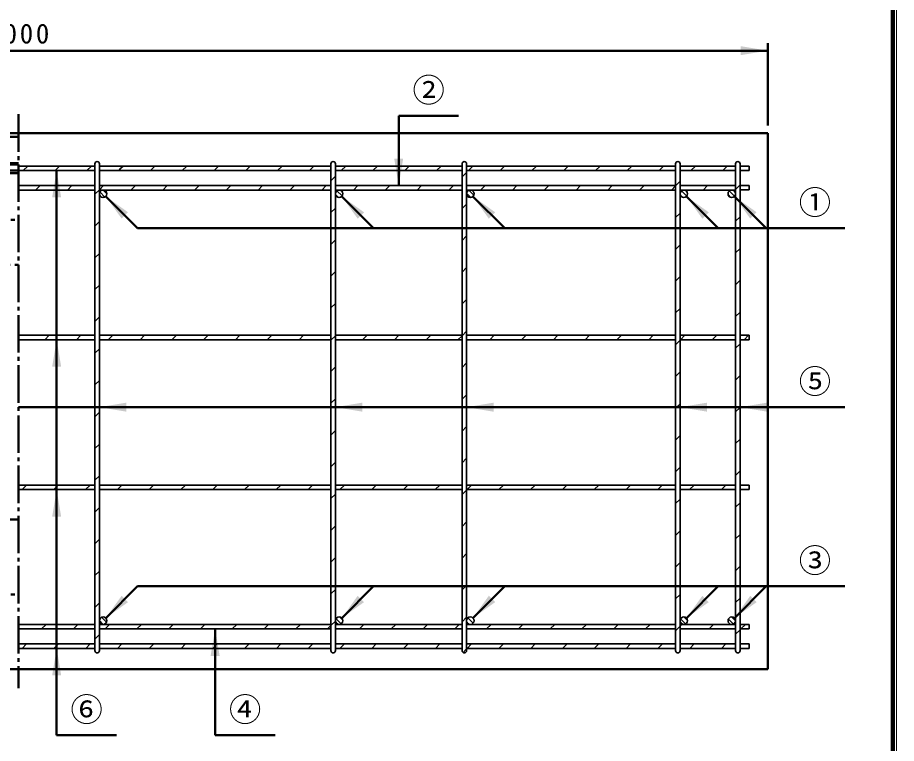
# Model space of a CAD drawing. Units: millimetres, scale not verified. Extents: x 100 to 4105, y 100 to 2870.
# Drawn here: x 2932 to 4105, y 789 to 1759 of the extents above; entities that cross this region are included whole.
import ezdxf
from ezdxf.enums import TextEntityAlignment as Align

# ---------------------------------------------------------------- set-up
doc = ezdxf.new("R2010")
doc.units = ezdxf.units.MM
doc.header["$LTSCALE"] = 5
doc.linetypes.add('USER1', pattern=[2.2, 1, -1.2])
doc.linetypes.add('USER2', pattern=[13.4, 10, -1.2, 1, -1.2])
doc.layers.add('V-nasSTD', color=7, linetype='Continuous', lineweight=35)
doc.styles.add('ＭＳ ゴシック', font='')
doc.styles.get('ＭＳ ゴシック').set_extended_font_data('MS Gothic')

msp = doc.modelspace()

# ---------------------------------------------------------------- hatches: boundary and pattern name
at = {"layer": 'V-nasSTD'}
for points in [[(3897.262, 1708.397), (3933.262, 1714.397), (3897.262, 1720.397)], [(3446.762, 1570.351), (3440.762, 1534.351), (3434.762, 1570.351)], [(2990.262, 1518.397), (2984.262, 1554.397), (2978.262, 1518.397)], [(3071.011, 1490.117), (3049.798, 1519.816), (3079.496, 1498.602)], [(3386.011, 1490.117), (3364.798, 1519.816), (3394.496, 1498.602)], [(3561.011, 1490.117), (3539.798, 1519.816), (3569.496, 1498.602)], [(3846.011, 1490.117), (3824.798, 1519.816), (3854.496, 1498.602)], [(3910.011, 1490.117), (3888.798, 1519.816), (3918.496, 1498.602)], [(2990.262, 1292.397), (2984.262, 1328.397), (2978.262, 1292.397)], [(3077.262, 1244.397), (3041.262, 1238.397), (3077.262, 1232.397)], [(3392.262, 1244.397), (3356.262, 1238.397), (3392.262, 1232.397)], [(3567.262, 1244.397), (3531.262, 1238.397), (3567.262, 1232.397)], [(3852.262, 1244.397), (3816.262, 1238.397), (3852.262, 1232.397)], [(3932.262, 1244.397), (3896.262, 1238.397), (3932.262, 1232.397)], [(2990.262, 1092.397), (2984.262, 1128.397), (2978.262, 1092.397)], [(3071.011, 986.591), (3049.798, 956.893), (3079.496, 978.106)], [(3386.011, 986.591), (3364.798, 956.893), (3394.496, 978.106)], [(3561.011, 986.591), (3539.798, 956.893), (3569.496, 978.106)], [(3846.011, 986.591), (3824.798, 956.893), (3854.496, 978.106)], [(3910.011, 986.591), (3888.798, 956.893), (3918.496, 978.106)], [(3201.762, 906.357), (3195.762, 942.357), (3189.762, 906.357)], [(2990.262, 880.397), (2984.262, 916.397), (2978.262, 880.397)]]:
    msp.add_hatch(color=256, dxfattribs=at).paths.add_polyline_path(points)

# ---------------------------------------------------------------- linework, layer by layer
at = {"layer": 'V-nasSTD', "lineweight": 100}
msp.add_line((4100, 105), (4100, 2865), dxfattribs=at)
at = {"layer": 'V-nasSTD', "lineweight": 50}
for p, q in [((3933.262, 1614.397), (3933.262, 1724.397)), ((1933.262, 1714.397), (3933.262, 1714.397)), ((3440.762, 1627.398), (3440.762, 1534.351)), ((3440.762, 1627.398), (3520.762, 1627.398)), ((1941.262, 1604.397), (3933.262, 1604.397)), ((1941.262, 1599.397), (2933.262, 1599.397)), ((3933.262, 1604.397), (3933.262, 888.397)), ((1933.262, 1564.412), (2933.262, 1564.412)), ((1933.262, 1562.397), (2933.262, 1562.397)), ((1933.262, 1554.397), (2933.262, 1554.397)), ((1933.262, 1551.039), (2933.262, 1551.039)), ((2984.262, 800.397), (2984.262, 1554.397)), ((3092.224, 1477.389), (3049.798, 1519.816)), ((3407.224, 1477.389), (3364.798, 1519.816)), ((3582.224, 1477.389), (3539.798, 1519.816)), ((3867.224, 1477.389), (3824.798, 1519.816)), ((3931.224, 1477.389), (3888.798, 1519.816)), ((4036.262, 1477.389), (3092.224, 1477.389)), ((4036.262, 1238.397), (2933.262, 1238.397)), ((2053.262, 1088.397), (2933.262, 1088.397)), ((3092.224, 999.319), (3049.798, 956.893)), ((4036.262, 999.319), (3092.224, 999.319)), ((3407.224, 999.319), (3364.798, 956.893)), ((3582.224, 999.319), (3539.798, 956.893)), ((3867.224, 999.319), (3824.798, 956.893)), ((3931.224, 999.319), (3888.798, 956.893)), ((3195.762, 800.397), (3195.762, 942.357)), ((1933.262, 888.397), (3933.262, 888.397)), ((2984.262, 800.397), (3064.262, 800.397)), ((3195.762, 800.397), (3275.762, 800.397))]:
    msp.add_line(p, q, dxfattribs=at)
at = {"layer": 'V-nasSTD', "linetype": 'USER2', "lineweight": 50}
msp.add_line((2933.262, 1629.397), (2933.262, 863.397), dxfattribs=at)
at = {"layer": 'V-nasSTD'}
for p, q in [((2933.262, 1560.397), (3035.262, 1560.397)), ((2939.737, 1554.397), (2945.737, 1560.397)), ((2982.163, 1554.397), (2988.163, 1560.397)), ((3024.589, 1554.397), (3030.589, 1560.397)), ((3035.262, 913.397), (3035.262, 1563.397)), ((3041.262, 1563.397), (3041.262, 913.397)), ((3041.262, 1560.397), (3350.262, 1560.397)), ((3073.016, 1560.397), (3070.12, 1557.5)), ((3109.442, 1554.397), (3115.442, 1560.397)), ((3151.869, 1554.397), (3157.869, 1560.397)), ((3194.295, 1554.397), (3200.295, 1560.397)), ((3236.722, 1554.397), (3242.722, 1560.397)), ((3279.148, 1554.397), (3285.148, 1560.397)), ((3321.574, 1554.397), (3327.574, 1560.397)), ((3350.262, 913.397), (3350.262, 1563.397)), ((3356.262, 1563.397), (3356.262, 913.397)), ((3356.262, 1560.397), (3525.262, 1560.397)), ((3364.001, 1554.397), (3370.001, 1560.397)), ((3406.427, 1554.397), (3412.427, 1560.397)), ((3448.854, 1554.397), (3454.854, 1560.397)), ((3491.28, 1554.397), (3497.28, 1560.397)), ((3525.262, 913.397), (3525.262, 1563.397)), ((3531.262, 1563.397), (3531.262, 913.397)), ((3531.262, 1560.397), (3810.262, 1560.397)), ((3539.706, 1560.397), (3533.706, 1554.397)), ((3582.133, 1560.397), (3576.133, 1554.397)), ((3624.559, 1560.397), (3618.559, 1554.397)), ((3666.986, 1560.397), (3660.986, 1554.397)), ((3703.412, 1554.397), (3709.412, 1560.397)), ((3745.838, 1554.397), (3751.838, 1560.397)), ((3788.265, 1554.397), (3794.265, 1560.397)), ((3810.262, 913.397), (3810.262, 1563.397)), ((3816.262, 1563.397), (3816.262, 913.397)), ((3816.262, 1560.397), (3890.262, 1560.397)), ((3830.691, 1554.397), (3836.691, 1560.397)), ((3873.118, 1554.397), (3879.118, 1560.397)), ((3890.262, 913.397), (3890.262, 1563.397)), ((3896.262, 1563.397), (3896.262, 913.397)), ((3896.262, 1560.397), (3908.262, 1560.397)), ((3908.262, 1560.397), (3908.262, 1554.397)), ((2933.262, 1554.397), (3035.262, 1554.397)), ((3041.262, 1554.397), (3350.262, 1554.397)), ((3067.016, 1554.397), (3070.12, 1557.5)), ((3356.262, 1554.397), (3525.262, 1554.397)), ((3531.262, 1551.953), (3525.262, 1545.953)), ((3531.262, 1554.397), (3810.262, 1554.397)), ((3816.262, 1554.397), (3890.262, 1554.397)), ((3896.262, 1554.397), (3908.262, 1554.397)), ((3356.262, 1546.658), (3350.262, 1540.658)), ((3816.262, 1539.968), (3810.262, 1533.968)), ((2933.262, 1534.351), (3035.262, 1534.351)), ((2933.262, 1528.351), (3035.262, 1528.351)), ((2956.118, 1528.351), (2962.118, 1534.351)), ((2998.544, 1528.351), (3004.544, 1534.351)), ((3041.262, 1528.643), (3035.262, 1522.643)), ((3041.262, 1534.351), (3350.262, 1534.351)), ((3046.97, 1534.351), (3041.262, 1528.643)), ((3041.262, 1528.351), (3350.262, 1528.351)), ((3041.881, 1525.759), (3048.671, 1518.969)), ((3046.361, 1528.35), (3051.262, 1523.45)), ((3089.397, 1534.351), (3083.397, 1528.351)), ((3125.823, 1528.351), (3131.823, 1534.351)), ((3168.25, 1528.351), (3174.25, 1534.351)), ((3210.676, 1528.351), (3216.676, 1534.351)), ((3253.102, 1528.351), (3259.102, 1534.351)), ((3295.529, 1528.351), (3298.801, 1531.624)), ((3301.529, 1534.351), (3298.801, 1531.624)), ((3337.955, 1528.351), (3343.955, 1534.351)), ((3356.262, 1534.351), (3525.262, 1534.351)), ((3356.262, 1528.351), (3525.262, 1528.351)), ((3358.393, 1527.446), (3365.357, 1520.481)), ((3380.382, 1528.351), (3386.382, 1534.351)), ((3422.808, 1528.351), (3428.808, 1534.351)), ((3465.234, 1528.351), (3471.234, 1534.351)), ((3507.661, 1528.351), (3513.661, 1534.351)), ((3531.262, 1534.351), (3810.262, 1534.351)), ((3531.262, 1528.351), (3810.262, 1528.351)), ((3534.562, 1528.053), (3540.964, 1521.65)), ((3550.087, 1528.351), (3556.087, 1534.351)), ((3598.514, 1534.351), (3592.514, 1528.351)), ((3640.94, 1534.351), (3634.94, 1528.351)), ((3677.366, 1528.351), (3683.366, 1534.351)), ((3719.793, 1528.351), (3725.793, 1534.351)), ((3762.219, 1528.351), (3768.219, 1534.351)), ((3804.646, 1528.351), (3810.262, 1533.968)), ((3816.262, 1534.351), (3890.262, 1534.351)), ((3816.262, 1528.351), (3890.262, 1528.351)), ((3818.174, 1527.283), (3825.195, 1520.263)), ((3847.072, 1528.351), (3853.072, 1534.351)), ((3881.977, 1527.12), (3889.031, 1520.066)), ((3889.498, 1528.351), (3890.262, 1529.115)), ((3896.262, 1535.115), (3890.262, 1529.115)), ((3896.262, 1534.397), (3908.262, 1534.397)), ((3896.262, 1528.397), (3908.262, 1528.397)), ((3908.262, 1534.397), (3908.262, 1528.397)), ((3356.351, 1522.416), (3360.328, 1518.439)), ((3531.336, 1524.207), (3537.119, 1518.425)), ((3816.474, 1521.912), (3819.824, 1518.563)), ((3880.684, 1521.342), (3883.253, 1518.773)), ((3356.262, 1504.232), (3350.262, 1498.232)), ((3531.262, 1509.526), (3525.262, 1503.526)), ((3816.262, 1497.542), (3810.262, 1491.542)), ((3896.262, 1492.689), (3890.262, 1486.689)), ((3041.262, 1486.217), (3035.262, 1480.217)), ((3531.262, 1467.1), (3525.262, 1461.1)), ((3356.262, 1461.806), (3350.262, 1455.806)), ((3816.262, 1455.115), (3810.262, 1449.115)), ((3041.262, 1443.791), (3035.262, 1437.791)), ((3896.262, 1450.262), (3890.262, 1444.262)), ((3356.262, 1419.379), (3350.262, 1413.379)), ((3531.262, 1424.674), (3525.262, 1418.674)), ((3816.262, 1412.689), (3810.262, 1406.689)), ((3896.262, 1407.836), (3890.262, 1401.836)), ((3041.262, 1401.364), (3035.262, 1395.364)), ((3356.262, 1376.953), (3350.262, 1370.953)), ((3531.262, 1382.247), (3525.262, 1376.247)), ((3816.262, 1370.262), (3810.262, 1364.262)), ((3896.262, 1365.41), (3890.262, 1359.41)), ((3041.262, 1358.938), (3035.262, 1352.938)), ((3531.262, 1339.821), (3525.262, 1333.821)), ((2933.262, 1334.397), (3035.262, 1334.397)), ((2933.262, 1328.397), (3035.262, 1328.397)), ((2968.295, 1328.397), (2974.295, 1334.397)), ((3010.722, 1328.397), (3016.722, 1334.397)), ((3041.262, 1334.397), (3350.262, 1334.397)), ((3041.262, 1328.397), (3350.262, 1328.397)), ((3059.148, 1334.397), (3053.148, 1328.397)), ((3095.574, 1328.397), (3101.574, 1334.397)), ((3138.001, 1328.397), (3144.001, 1334.397)), ((3180.427, 1328.397), (3186.427, 1334.397)), ((3222.854, 1328.397), (3228.854, 1334.397)), ((3265.28, 1328.397), (3271.28, 1334.397)), ((3307.706, 1328.397), (3313.706, 1334.397)), ((3350.133, 1328.397), (3350.262, 1328.526)), ((3356.262, 1333.738), (3350.262, 1327.738)), ((3356.262, 1334.397), (3525.262, 1334.397)), ((3356.262, 1328.397), (3525.262, 1328.397)), ((3392.559, 1328.397), (3398.559, 1334.397)), ((3434.986, 1328.397), (3440.986, 1334.397)), ((3477.412, 1328.397), (3483.412, 1334.397)), ((3519.838, 1328.397), (3525.262, 1333.821)), ((3531.262, 1334.397), (3810.262, 1334.397)), ((3531.262, 1328.397), (3810.262, 1328.397)), ((3562.265, 1328.397), (3568.265, 1334.397)), ((3604.691, 1328.397), (3610.691, 1334.397)), ((3647.118, 1328.397), (3653.118, 1334.397)), ((3689.544, 1328.397), (3695.544, 1334.397)), ((3731.97, 1328.397), (3737.97, 1334.397)), ((3774.397, 1328.397), (3780.397, 1334.397)), ((3816.262, 1327.836), (3810.262, 1321.836)), ((3816.262, 1334.397), (3890.262, 1334.397)), ((3816.262, 1328.397), (3890.262, 1328.397)), ((3816.823, 1328.397), (3822.823, 1334.397)), ((3859.25, 1328.397), (3865.25, 1334.397)), ((3896.262, 1334.397), (3908.262, 1334.397)), ((3896.262, 1328.397), (3908.262, 1328.397)), ((3901.676, 1328.397), (3907.676, 1334.397)), ((3908.262, 1334.397), (3908.262, 1328.397)), ((3041.262, 1316.511), (3035.262, 1310.511)), ((3896.262, 1322.983), (3890.262, 1316.983)), ((3356.262, 1292.1), (3350.262, 1286.1)), ((3531.262, 1297.394), (3525.262, 1291.394)), ((3816.262, 1285.41), (3810.262, 1279.41)), ((3896.262, 1280.557), (3890.262, 1274.557)), ((3041.262, 1274.085), (3035.262, 1268.085)), ((3356.262, 1249.674), (3350.262, 1243.674)), ((3531.262, 1254.968), (3525.262, 1248.968)), ((3041.262, 1231.658), (3035.262, 1225.658)), ((3816.262, 1242.983), (3810.262, 1236.983)), ((3896.262, 1238.13), (3890.262, 1232.13)), ((3531.262, 1212.542), (3525.262, 1206.542)), ((3356.262, 1207.247), (3350.262, 1201.247)), ((3816.262, 1200.557), (3810.262, 1194.557)), ((3041.262, 1189.232), (3035.262, 1183.232)), ((3896.262, 1195.704), (3890.262, 1189.704)), ((3356.262, 1164.821), (3350.262, 1158.821)), ((3531.262, 1170.115), (3525.262, 1164.115)), ((3816.262, 1158.13), (3810.262, 1152.13)), ((3896.262, 1153.278), (3890.262, 1147.278)), ((3041.262, 1146.806), (3035.262, 1140.806)), ((2933.262, 1134.397), (3035.262, 1134.397)), ((2933.262, 1128.397), (3035.262, 1128.397)), ((2938.001, 1128.397), (2944.001, 1134.397)), ((2980.427, 1128.397), (2986.427, 1134.397)), ((3022.854, 1128.397), (3028.854, 1134.397)), ((3041.262, 1134.397), (3350.262, 1134.397)), ((3041.262, 1128.397), (3350.262, 1128.397)), ((3065.28, 1128.397), (3071.28, 1134.397)), ((3107.706, 1128.397), (3113.706, 1134.397)), ((3150.133, 1128.397), (3156.133, 1134.397)), ((3192.559, 1128.397), (3198.559, 1134.397)), ((3234.986, 1128.397), (3240.986, 1134.397)), ((3277.412, 1128.397), (3283.412, 1134.397)), ((3319.838, 1128.397), (3325.838, 1134.397)), ((3356.262, 1134.397), (3525.262, 1134.397)), ((3356.262, 1128.397), (3525.262, 1128.397)), ((3362.265, 1128.397), (3368.265, 1134.397)), ((3404.691, 1128.397), (3410.691, 1134.397)), ((3447.118, 1128.397), (3453.118, 1134.397)), ((3489.544, 1128.397), (3495.544, 1134.397)), ((3531.262, 1127.689), (3525.262, 1121.689)), ((3531.262, 1134.397), (3810.262, 1134.397)), ((3531.262, 1128.397), (3810.262, 1128.397)), ((3531.97, 1128.397), (3537.97, 1134.397)), ((3574.397, 1128.397), (3580.397, 1134.397)), ((3616.823, 1128.397), (3622.823, 1134.397)), ((3659.25, 1128.397), (3665.25, 1134.397)), ((3701.676, 1128.397), (3707.676, 1134.397)), ((3744.102, 1128.397), (3750.102, 1134.397)), ((3786.529, 1128.397), (3792.529, 1134.397)), ((3816.262, 1134.397), (3890.262, 1134.397)), ((3816.262, 1128.397), (3890.262, 1128.397)), ((3828.955, 1128.397), (3834.955, 1134.397)), ((3871.382, 1128.397), (3877.382, 1134.397)), ((3896.262, 1134.397), (3908.262, 1134.397)), ((3896.262, 1128.397), (3908.262, 1128.397)), ((3908.262, 1134.397), (3908.262, 1128.397)), ((3356.262, 1122.394), (3350.262, 1116.394)), ((3816.262, 1115.704), (3810.262, 1109.704)), ((3041.262, 1104.379), (3035.262, 1098.379)), ((3896.262, 1110.851), (3890.262, 1104.851)), ((3356.262, 1079.968), (3350.262, 1073.968)), ((3525.262, 1079.262), (3531.262, 1085.262)), ((3816.262, 1073.278), (3810.262, 1067.278)), ((3896.262, 1068.425), (3890.262, 1062.425)), ((3041.262, 1061.953), (3035.262, 1055.953)), ((3356.262, 1037.542), (3350.262, 1031.542)), ((3525.262, 1036.836), (3531.262, 1042.836)), ((3816.262, 1030.851), (3810.262, 1024.851)), ((3896.262, 1025.998), (3890.262, 1019.998)), ((3041.262, 1019.526), (3035.262, 1013.526)), ((3525.262, 994.41), (3531.262, 1000.41)), ((3350.262, 989.115), (3356.262, 995.115)), ((3816.262, 988.425), (3810.262, 982.425)), ((3041.262, 977.1), (3035.262, 971.1)), ((3896.262, 983.572), (3890.262, 977.572)), ((3041.269, 953.614), (3046.52, 948.364)), ((3044.093, 957.862), (3050.767, 951.187)), ((3350.262, 946.689), (3356.262, 952.689)), ((3357.043, 956.039), (3363.944, 949.137)), ((3361.828, 958.325), (3366.23, 953.922)), ((3525.262, 951.983), (3531.262, 957.983)), ((3531.935, 950.852), (3533.757, 949.03)), ((3532.848, 957.01), (3539.915, 949.943)), ((3816.9, 955.801), (3823.706, 948.995)), ((3821.417, 958.355), (3826.26, 953.512)), ((3880.776, 955.564), (3887.47, 948.871)), ((3885.059, 958.353), (3890.258, 953.153)), ((2933.262, 948.357), (3035.262, 948.357)), ((2933.262, 942.357), (3035.262, 942.357)), ((2964.093, 942.357), (2970.093, 948.357)), ((3006.519, 942.357), (3012.519, 948.357)), ((3041.262, 948.357), (3350.262, 948.357)), ((3041.262, 942.357), (3350.262, 942.357)), ((3054.946, 948.357), (3048.946, 942.357)), ((3097.372, 948.357), (3091.372, 942.357)), ((3133.799, 942.357), (3139.799, 948.357)), ((3176.225, 942.357), (3182.225, 948.357)), ((3218.651, 942.357), (3224.651, 948.357)), ((3261.078, 942.357), (3267.078, 948.357)), ((3303.504, 942.357), (3309.504, 948.357)), ((3345.931, 942.357), (3350.262, 946.689)), ((3356.262, 948.357), (3525.262, 948.357)), ((3356.262, 942.357), (3525.262, 942.357)), ((3388.357, 942.357), (3394.357, 948.357)), ((3430.784, 942.357), (3436.784, 948.357)), ((3473.21, 942.357), (3479.21, 948.357)), ((3515.636, 942.357), (3521.636, 948.357)), ((3531.262, 948.357), (3810.262, 948.357)), ((3531.262, 942.357), (3810.262, 942.357)), ((3558.063, 942.357), (3564.063, 948.357)), ((3600.489, 942.357), (3606.489, 948.357)), ((3642.916, 942.357), (3648.916, 948.357)), ((3685.342, 942.357), (3691.342, 948.357)), ((3727.768, 942.357), (3733.768, 948.357)), ((3770.195, 942.357), (3776.195, 948.357)), ((3816.262, 945.998), (3810.262, 939.998)), ((3816.262, 948.357), (3890.262, 948.357)), ((3816.262, 945.998), (3818.621, 948.357)), ((3816.262, 942.357), (3890.262, 942.357)), ((3855.048, 942.357), (3861.048, 948.357)), ((3896.262, 941.146), (3890.262, 935.146)), ((3896.262, 948.397), (3908.262, 948.397)), ((3896.262, 942.397), (3908.262, 942.397)), ((3897.514, 942.397), (3903.514, 948.397)), ((3908.262, 948.397), (3908.262, 942.397)), ((3041.262, 934.674), (3035.262, 928.674)), ((2933.262, 922.397), (3035.262, 922.397)), ((2933.262, 916.397), (3035.262, 916.397)), ((2938.133, 916.397), (2944.133, 922.397)), ((2980.559, 916.397), (2986.559, 922.397)), ((3022.986, 916.397), (3028.986, 922.397)), ((3041.262, 922.397), (3350.262, 922.397)), ((3041.262, 916.397), (3350.262, 916.397)), ((3071.412, 922.397), (3065.412, 916.397)), ((3107.838, 916.397), (3113.838, 922.397)), ((3150.265, 916.397), (3156.265, 922.397)), ((3192.691, 916.397), (3198.691, 922.397)), ((3235.118, 916.397), (3241.118, 922.397)), ((3277.544, 916.397), (3283.544, 922.397)), ((3319.97, 916.397), (3325.97, 922.397)), ((3356.262, 922.397), (3525.262, 922.397)), ((3356.262, 916.397), (3525.262, 916.397)), ((3362.397, 916.397), (3368.397, 922.397)), ((3404.823, 916.397), (3410.823, 922.397)), ((3447.25, 916.397), (3453.25, 922.397)), ((3489.676, 916.397), (3495.676, 922.397)), ((3526.603, 910.897), (3531.262, 915.557)), ((3531.262, 922.397), (3810.262, 922.397)), ((3531.262, 916.397), (3810.262, 916.397)), ((3532.102, 916.397), (3538.102, 922.397)), ((3574.529, 916.397), (3580.529, 922.397)), ((3616.955, 916.397), (3622.955, 922.397)), ((3659.382, 916.397), (3665.382, 922.397)), ((3701.808, 916.397), (3707.808, 922.397)), ((3744.234, 916.397), (3750.234, 922.397)), ((3786.661, 916.397), (3792.661, 922.397)), ((3816.262, 922.397), (3890.262, 922.397)), ((3816.262, 916.397), (3890.262, 916.397)), ((3829.087, 916.397), (3835.087, 922.397)), ((3871.514, 916.397), (3877.514, 922.397)), ((3896.262, 922.397), (3908.262, 922.397)), ((3896.262, 916.397), (3908.262, 916.397)), ((3908.262, 922.397), (3908.262, 916.397))]:
    msp.add_line(p, q, dxfattribs=at)
at = {"layer": 'V-nasSTD', "linetype": 'USER1', "lineweight": 50}
for p, q in [((1933.262, 1488.397), (2933.262, 1488.397)), ((2933.262, 1428.397), (1933.262, 1428.397)), ((1933.262, 988.397), (2933.262, 988.397))]:
    msp.add_line(p, q, dxfattribs=at)
at = {"layer": 'V-nasSTD', "lineweight": 13}
msp.add_lwpolyline([(100, 100), (100, 2870), (4105, 2870), (4105, 100)], close=True, dxfattribs=at)
at = {"layer": 'V-nasSTD'}
for centre in [(3046.262, 1523.351), (3361.262, 1523.351), (3536.262, 1523.351), (3821.262, 1523.351), (3885.262, 1523.351), (3046.262, 953.357), (3361.262, 953.357), (3536.262, 953.357), (3821.262, 953.357), (3885.262, 953.357)]:
    msp.add_circle(centre, 5, dxfattribs=at)
for centre, radius, start, end in [((3038.262, 1563.397), 3, 0, 180), ((3353.262, 1563.397), 3, 0, 180), ((3528.262, 1563.397), 3, 0, 180), ((3813.262, 1563.397), 3, 0, 180), ((3893.262, 1563.397), 3, 0, 180), ((3046.262, 1523.351), 5, 90, 180), ((3046.262, 1523.351), 5, 180, 90), ((3361.262, 1523.351), 5, 90, 180), ((3361.262, 1523.351), 5, 180, 90), ((3536.262, 1523.351), 5, 90, 180), ((3536.262, 1523.351), 5, 180, 90), ((3821.262, 1523.351), 5, 90, 180), ((3821.262, 1523.351), 5, 180, 90), ((3885.262, 1523.351), 5, 90, 0), ((3885.262, 1523.351), 5, 0, 90), ((3046.262, 953.357), 5, 270, 180), ((3046.262, 953.357), 5, 180, 270), ((3361.262, 953.357), 5, 270, 180), ((3361.262, 953.357), 5, 180, 270), ((3536.262, 953.357), 5, 270, 180), ((3536.262, 953.357), 5, 180, 270), ((3821.262, 953.357), 5, 270, 180), ((3821.262, 953.357), 5, 180, 242.15429), ((3885.262, 953.357), 5, 0, 270), ((3885.262, 953.357), 5, 270, 0), ((3821.262, 953.357), 5, 242.15429, 270), ((3038.262, 913.397), 3, 180, 0), ((3353.262, 913.397), 3, 180, 0), ((3528.262, 913.397), 3, 180, 0), ((3813.262, 913.397), 3, 180, 0), ((3893.262, 913.397), 3, 180, 0)]:
    msp.add_arc(centre, radius, start, end, dxfattribs=at)

# ---------------------------------------------------------------- texts
at = {"layer": 'V-nasSTD', "style": 'ＭＳ ゴシック'}
for s, p in [('②', (3459.162, 1677.598)), ('①', (3974.662, 1527.589)), ('⑤', (3974.662, 1288.597)), ('③', (3974.662, 1049.519)), ('⑥', (3002.662, 850.597)), ('④', (3214.162, 850.597))]:
    msp.add_text(s, height=31.67, dxfattribs=at).set_placement(p, align=Align.TOP_LEFT)
at = {"layer": 'V-nasSTD', "insert": (2891.862, 1750.397), "char_height": 26.39, "attachment_point": 1, "style": 'ＭＳ ゴシック'}
msp.add_mtext('\\T1.2;2000', dxfattribs=at)

doc.saveas('drawing.dxf')
